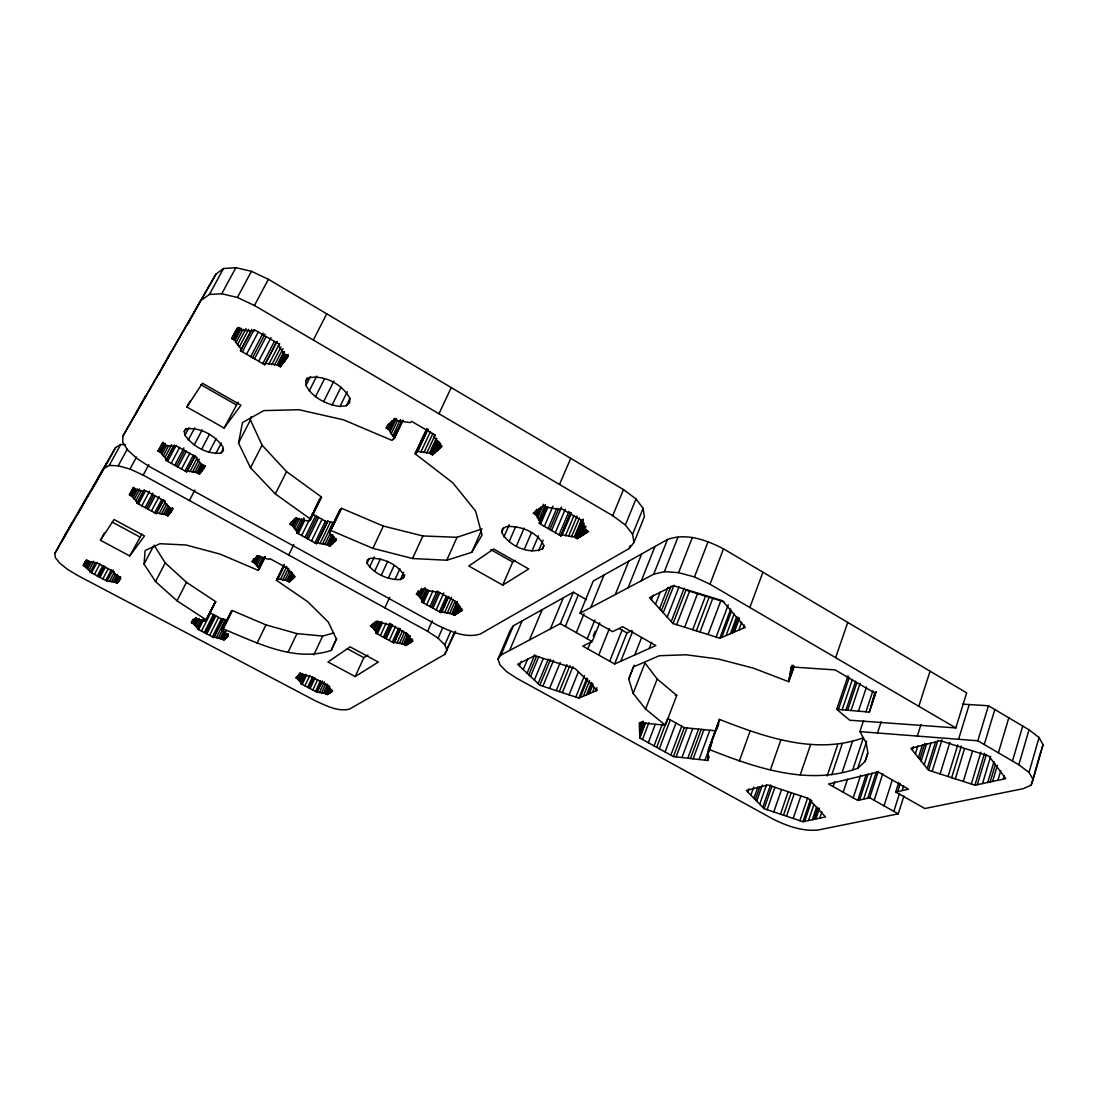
<?xml version="1.0" encoding="UTF-8"?>
<svg xmlns="http://www.w3.org/2000/svg" width="1098" height="1098" viewBox="0 0 1098 1098"><rect width="100%" height="100%" fill="white"/><g stroke="black" fill="none" stroke-linecap="round" stroke-linejoin="round"><path stroke-width="1.5" d="M122.825 436.235L122.756 442.37L127.697 450.056L136.728 458.346L148.985 466.307L437.375 625.187C450.482 631.35 465.552 638.542 480.238 634.054L629.099 548.561L633.971 542.494L644.389 516.746L643.126 508.374L636.003 498.945L623.472 489.584L268.379 279.276L251.456 271.302L235.878 267.679L223.512 268.543L216.045 273.992L122.825 436.235L216.045 273.992M367.048 563.192L367.199 560.131L370.177 558.319C382.859 557.825 396.913 563.905 403.735 574.858L403.433 577.864L400.345 579.579C387.759 579.936 373.979 573.938 367.048 563.192L369.106 558.827M665.402 725.256L645.61 709.061L633.148 693.387L644.993 663L657.194 679.003L676.725 695.391L665.402 725.256L639.338 722.635L639.832 738.034L673.472 756.577L707.743 760.489L708.512 749.207L719.451 719.396C764.304 736.936 815.773 755.259 863.357 737.746L852.858 769.492M227.286 620.109L223.237 618.97L213.685 637.54L197.393 628.921L197.942 628.385L193.468 623.719L191.258 622.552L195.43 618.394L205.299 621.262L206.534 620.068L177.025 600.812L155.518 581.569L144.058 564.125L145.128 550.523L159.965 543.716L186.042 545.006L220.012 554.078L257.961 570.246L259.526 568.737L254.722 563.082L252.224 561.723L253.679 558.8M719.286 721.4L719.451 719.396M633.148 693.387L628.756 679.031L633.381 666.953L659.267 655.726L686.181 654.792L718.339 659.02L753.406 668.147L788.735 681.707L791.26 666.925L835.111 669.917L874.886 693.085L869.355 712.094L836.703 709.294L848.081 675.764M251.071 416.773L250.413 419.999L262.051 445.157L286.537 471.605L321.494 497.037L310.665 519.217L275.351 493.949L250.509 467.789L238.513 443.057L242.493 422.538L263.822 410.611L298.985 409.719L343.55 419.848L392.027 440.408L394.58 437.951L403.021 420.232M501.662 532.352L502.459 528.756L506.439 526.573C520.493 525.626 537.43 531.926 543.688 545.239L542.687 548.753C528.399 554.984 508.731 545.706 501.662 532.352L503.653 527.795M898.74 782.49L895.707 792.015L924.818 808.512L1023.13 788.707L1031.159 785.18L1033.122 779.511L1029.004 772.429L1039.079 737.54L1029.032 729.799L988.433 705.753L962.672 704.147M1031.159 785.18L1041.069 750.689M1033.122 779.511L1043.1 744.773L1039.079 737.54M1029.004 772.429L1018.834 764.771L1029.032 729.799M1003.298 779.168L1004.258 775.915M1012.466 761.051L1022.732 726.066M997.917 780.307L1000.786 770.59M987.761 782.476L993.992 761.559M998.398 752.816L1008.815 717.817M990.163 781.954L995.433 764.235M992.578 781.447L997.368 765.306M982.504 783.588L990.657 756.344M971.305 784.013L980.898 752.185M984.261 744.554L994.815 709.528M974.942 785.194L1005.768 778.647L988.955 756.11L940.382 740.683L910.86 748.26L928.565 770.233L974.942 785.194L984.522 753.338M977.302 784.686L986.402 754.367M1018.834 764.771L977.81 740.779L988.433 705.753M963.289 781.433L972.457 751.238M951.678 777.686L961.395 745.995M955.301 778.853L964.524 748.726M958.554 739.283L969.246 704.559M948.054 776.519L957.799 744.842M940.094 773.953L949.894 742.33M836.703 709.294L849.687 720.206L955.823 727.933L966.665 692.865L723.5 548.835C706.618 540.12 686.277 532.599 667.474 539.502L593.263 581.034L580.073 613.178L612.615 631.625L622.676 626.711L655.835 645.555L614.633 663.988L582.805 646.118L592.165 641.561L599.796 622.717M932.161 771.4L942.002 739.832M924.2 764.812L931.145 742.673M927.192 768.545L935.606 741.713M928.565 770.233L937.925 740.272M918.408 757.634L922.416 744.924M919.795 759.349L924.804 743.483M921.167 761.065L926.671 743.62M912.26 750.016L913.275 746.818M917.31 736.085L920.92 724.721M893.827 811.353L899.537 793.387M902.076 790.601L903.585 785.825M915.348 753.832L917.859 745.871M586.442 599.659L573.348 592.193L513.397 625.75L510.35 630.046L497.943 659.157L499.988 664.894L506.425 671.509L516.733 678.289L773.129 819.135C786.964 825.984 802.295 831.543 817.969 830.019L898.26 813.851L903.956 795.899M918.82 706.302L930.061 671.18M897.684 791.576L900.223 783.629M884.014 805.836L892.4 779.704M874.173 800.291L882.71 773.898M867.818 798.191L876.382 771.839M895.707 792.015L908.499 789.188L878.222 771.976L828.565 784.027L857.758 800.415L869.698 797.766L878.263 771.372M857.758 800.415L866.226 774.529M859.597 800.003L868.079 774.076M863.687 799.097L872.169 773.074M853.215 797.862L860.654 775.215M708.512 749.207C755.108 767.694 808.183 786.237 857.758 768.271L865.059 761.449L867.708 753.393M877.508 732.997L881.172 721.839M857.758 768.271L866.693 741.164M865.938 711.806L872.924 690.766M865.059 761.449L867.887 752.899L866.185 742.866L859.885 731.625L863.563 720.562M873.486 697.93L875.559 691.644M871.661 704.202L875.792 691.713M870.714 707.428L875.861 691.891M869.355 712.094L875.806 692.646M843.195 792.248L847.491 779.292M819.767 818.147L821.839 811.957M833.149 786.607L834.768 781.749M858.444 711.161L866.514 686.977M842.235 772.169L852.707 740.711M812.342 819.726L816.706 806.755M827.151 775.943L837.596 744.911M814.098 819.355L817.928 807.977M850.991 710.516L860.159 683.203M815.869 818.984L819.492 808.183M831.817 774.776L842.276 743.607M802.954 821.716L825.504 816.926L808.252 798.37L767.9 784.974L746.365 790.505L764.126 808.691L802.954 821.716L810.571 799.207M842.152 709.761L852.432 679.36M804.683 821.359L811.751 800.415M808.499 820.549L813.947 804.381M845.899 710.09L855.63 681.227M847.615 710.228L856.797 682.956M799.907 820.7L807.538 798.205M838.405 709.445L849.234 677.493M793.209 818.449L800.867 795.981M835.633 657.661L847.752 622.429M783.492 815.183L791.191 792.77M800.181 775.01L810.667 744.43M786.525 816.198L794.211 793.772M1041.577 749.207L1043.1 744.773M780.458 814.167L788.172 791.768M767.145 809.693L774.914 787.362M773.802 811.93L781.529 789.558M762.767 807.291L770.563 784.946M764.126 808.691L771.908 786.36M755.328 799.66L759.83 786.841M756.714 801.087L762.328 785.07M770.357 769.931L780.939 739.723M759.747 804.189L766.459 785.001M789.16 679.25L793.689 666.417M788.872 680.938L793.964 666.527M788.735 681.707L793.827 667.309M750.867 795.103L753.695 787.06M753.928 798.246L757.881 787.005M790.999 668.476L792.097 665.388M747.779 791.946L748.918 788.721M790.409 671.88L792.701 665.415M789.846 675.256L793.264 665.594M789.448 677.548L793.566 665.525M739.311 761.202L750.044 731.254M705.026 760.187L718.71 722.964M708.292 752.459L712.3 741.521M716.884 729.017L718.6 724.337M708.251 753.05L711.106 745.24M707.812 759.336L708.951 756.248M707.743 760.489L708.869 757.4M699.069 759.5L709.843 730.239M708.471 749.81L719.396 720.027M690.464 758.512L701.251 729.374M738.789 630.156L741.685 622.333M693.154 758.828L703.928 729.648M749.865 607.523L762.918 572.182M743.25 628.262L744.403 625.119M681.94 757.538L692.742 728.523M730.403 633.711L736.744 616.651M732.393 632.873L738.158 617.323M734.384 632.023L739.585 618.009M687.801 758.21L698.589 729.113M719.821 638.212L745.281 627.397L722.402 600.702L673.376 585.646L649.508 597.696L673.033 623.568L719.821 638.212L730.746 609.019M676.121 756.879L686.923 727.933M721.77 637.389L731.543 611.215M726.066 635.564L734.123 613.919M670.864 755.136L681.707 726.231M716.143 637.06L728.235 604.82M673.472 756.577L684.301 727.672L715.772 730.829M708.073 634.534L720.782 600.812M665.1 751.952L675.997 723.047M700.002 632.009L712.767 598.355M656.7 747.326L667.666 718.421L684.301 727.672M659.335 748.781L670.274 719.863M648.273 742.687L655.245 724.419M692.687 629.717L705.506 596.118M955.823 727.933L710.008 584.218L723.5 548.835M696.352 630.856L709.13 597.243M654.065 745.885L662.163 724.57M684.672 627.205L697.532 593.675M642.467 739.489L648.891 722.745M645.61 709.061L657.194 679.003M639.461 726.56L641.246 721.921M639.544 729.223L642.508 721.523M639.585 730.431L643.14 721.208M639.626 731.625L643.167 722.415M639.709 734.246L643.826 723.541M639.791 736.854L645.061 723.129M639.832 738.034L645.679 722.813M671.221 621.578L684.191 588.103M673.033 623.568L685.962 590.12L723.994 601.8M580.073 613.178L653.722 574.213L664.4 571.66L678.619 572.662L694.471 576.958L708.114 541.63M676.656 624.707L689.571 591.232M667.227 617.186L679.031 586.826M661.38 610.749L670.947 586.277M649.124 648.561L651.526 642.426M678.619 572.662L692.344 537.471M663.219 612.766L673.952 585.261M634.74 654.984L641.603 637.54M655.479 604.257L660.296 591.973M628.756 679.031L634.191 665.168M659.541 608.731L667.941 587.293M651.375 599.755L653.2 595.13M664.4 571.66L678.18 536.675M614.633 663.988L626.958 632.928L631.94 630.554M653.722 574.213L667.474 539.502M620.809 661.216L632.572 631.528M595.789 690.889L597.038 687.746M641.342 580.76L655.012 546.475M609.678 661.202L622.058 630.142M586.524 694.814L591.506 682.407M587.965 694.211L592.316 683.327M589.393 693.607L593.14 684.26M592.577 692.248L594.457 687.568M578.879 698.067L597.243 690.271L575.393 668.778L534.808 655.616L517.638 664.276L539.832 685.234L578.879 698.067L586.922 678.07M580.279 697.477L587.718 678.976M598.767 655.081L609.376 628.674M583.395 696.146L589.599 680.691M628.111 587.759L641.685 553.927M615.292 594.54L628.77 561.16M575.805 697.065L584.493 675.544M587.21 638.775L594.869 619.931M633.971 542.494L632.613 534.287L643.126 508.374M569.066 694.842L578.399 671.825M587.801 648.932L590.957 641.15M593.236 636.016L595.143 631.309M629.099 548.561L630.321 545.555M556.247 690.628L566.884 664.619M590.751 607.523L604.037 575.009M632.613 534.287L625.366 524.981L636.003 498.945M559.294 691.63L569.917 665.594M562.341 692.632L572.95 666.582M549.549 688.432L560.213 662.451M576.285 632.626L584.012 613.768M625.366 524.981L612.711 515.676L623.472 489.584M542.865 686.236L553.557 660.296M497.943 659.157L500.921 655.067L560.309 623.637L573.348 592.193M538.116 683.629L548.218 659.212M539.832 685.234L550.537 659.322M565.319 626.45L578.289 595.006M530.554 676.478L538.844 656.563M550.4 628.88L563.343 597.792M534.342 680.06L543.236 658.663M580.073 536.908L584.685 525.887M582.022 535.7L585.989 526.23M582.914 535.138L585.55 528.824M583.807 534.589L585.783 529.84L581.762 522.415L583.024 519.409M527.095 673.198L534.781 654.792M585.769 533.354L587.018 530.375M528.824 674.845L536.497 656.439M529.456 639.969L542.206 609.623M519.395 665.937L521.344 661.312M547.024 506.576L540.285 522.209L538.857 523.183L560.776 535.851L562.245 534.904L574.323 536.977L581.569 519.697M574.789 537.238L582.036 519.972M582.009 522.264L583.271 519.258M575.791 537.814L582.379 522.126M576.793 538.404L583.381 522.703M574.323 536.977L577.26 538.665L583.834 522.977M578.138 538.116L584.054 523.979M523.252 669.588L527.767 658.814M565.429 535.769L574.021 515.442M568.531 536.414L577.109 516.046M571.509 536.812L579.428 517.995M509.596 650.469L522.168 620.837M559.074 534.863L568.997 511.448M560.776 535.851L570.686 512.437M561.009 535.7L570.26 513.85M561.503 535.385L570.768 513.507M562.011 535.055L571.509 513.027M551.553 530.512L561.531 507.098M500.921 655.067L513.397 625.75M555.314 532.695L565.264 509.28M538.569 550.812L543.112 540.161M548.122 528.536L556.796 508.237M549.837 529.524L558.498 509.239M542.687 548.753L543.99 545.692M540.875 518.503L542.22 515.374M543.784 512.093L545.802 507.413M539.571 522.703L546.296 507.07M540.065 522.36L546.79 506.727M540.573 524.171L547.957 507.001M559.513 484.465L570.727 458.346M531.995 550.99L538.5 535.824M544.347 526.354L553.049 506.054M534.644 513.988L536.675 509.28M535.659 514.578L537.691 509.87M540.285 522.209L536.126 514.852L538.844 508.566M536.579 516.582L540.641 507.166M537.43 518.407L543.51 504.311M524.281 549.343L531.459 532.708M538.679 520.301L545.418 504.641M516.348 546.173L524.199 528.042M502.733 585.138L528.701 568.942L493.702 549.027L468.791 566.005L502.733 585.138L512.711 562.066L515.456 560.296M509.101 541.753L515.676 526.642M503.913 536.84L509.211 524.734M460.46 611.49L461.833 608.374M125.172 444.635L120.656 444.539L115.592 447.531L64.823 535.234L54.9 553.337L55.284 557.523L59.69 563.054L67.321 569.217L77.45 575.352L315.867 701.087C326.271 705.671 337.759 711.888 349.439 709.157L444.69 654.463L445.98 651.526M447.27 648.575L453.735 633.862M444.69 654.463L455.601 631.254M427.52 589.736L421.948 602.088L440.916 612.588L441.972 611.915L451.827 613.906L457.303 601.498M452.211 614.125L457.015 603.269M453.09 614.606L457.88 603.749M453.954 615.086L458.758 604.229M451.827 613.906L454.352 615.305L458.456 606M454.984 614.907L459.101 605.602M456.384 614.043L459.801 606.274M457.784 613.164L460.529 606.933M458.415 612.766L460.474 608.1M447.133 650.51L444.786 644.828L450.702 631.419M459.06 612.368L460.433 609.253M444.608 612.684L451.47 597.216M303.762 518.297L296.68 532.763L316.444 543.702L317.308 542.892L326.971 544.704L329.62 546.173L336.427 540.12L333.765 538.638L328.933 532.283L330.896 530.499L372.895 548.355L412.546 558.511L446.735 560.241L471.687 552.376L481.404 530.485M447.147 613.274L453.323 599.343M444.786 644.828L438.102 638.171L442.741 627.699M449.562 613.686L455.052 601.292M214.261 637.005L223.992 639.873L228.453 635.92L221.865 630.06L223.141 628.893C256.644 642.536 294.429 662.602 331.184 650.455L336.345 638.871L328.22 622.003L307.756 601.731L276.394 580.266L284.19 564.345M438.102 638.171L427.602 631.295L432.283 620.809M439.433 611.764L446.31 596.338M440.916 612.588L447.778 597.147M441.08 612.478L447.943 597.051M441.437 612.245L448.313 596.804M441.808 612.011L448.835 596.461M431.445 607.345L438.363 591.918M432.928 608.168L439.831 592.728M436.181 609.966L443.757 592.989M404.791 644.828L409.019 635.44M405.615 645.267L409.829 635.879M381.061 622.168L375.928 633.162L393.674 642.824L394.594 642.234L403.611 644.169L405.986 645.473L410.199 636.085M406.521 645.13L409.787 637.869M407.729 644.375L410.35 638.556M408.936 643.634L410.899 639.256M426.697 604.724L432.941 590.834M446.735 560.241L457.043 537.293L482.091 528.92M409.485 643.291L411.448 638.912M410.034 642.948L411.352 640.024M411.242 642.179L412.56 639.256M429.963 606.521L436.88 591.095M421.948 602.088L422.977 601.402L418.805 595.596L421.618 589.393M419.367 596.955L422.867 589.201M399.356 643.538L404.284 632.613M420.26 598.383L425.159 587.54M401.552 643.95L406.493 633.011M421.467 599.865L426.353 589.036M422.112 601.979L427.685 589.626M422.469 601.745L427.342 590.93M403.611 644.169L407.838 634.795M422.826 601.512L427.863 590.573M403.982 644.375L408.209 635.001M423.444 602.912L429.002 590.559M392.302 642.069L398.643 628.056M393.674 642.824L400.166 628.715M394.141 642.536L400.482 628.509M394.443 642.33L400.235 629.772M416.842 593.757L418.242 590.655M417.528 594.896L418.928 591.781M420.095 591.506L421.508 588.391M397.023 642.975L402.664 630.499M418.407 595.377L420.507 590.724M384.808 637.993L391.204 623.993M386.208 638.748L392.576 624.748M389.255 640.409L395.623 626.395M377.314 633.917L382.31 623.019M403.433 577.864L404.778 574.94M412.546 558.511L422.881 535.961L457.043 537.293M380.375 635.577L386.071 623.129M383.422 637.238L389.817 623.225M372.318 627.136L374.322 622.772M375.928 633.162L376.806 632.558L372.702 627.342L375.365 621.523M394.923 579.648L399.946 568.737M373.279 628.55L376.614 621.29M374.171 629.827L378.165 621.125M384.89 607.839L389.708 597.339M375.351 631.172L379.345 622.484M355.176 676.533L378.33 662.067L350.125 646.859L327.959 661.97L355.176 676.533L363.836 657.675L367.954 654.998M400.345 579.579L403.68 572.291M376.367 632.86L381.363 621.948M376.669 632.654L381.816 621.646M388.294 578.124L394.045 565.69M371.495 626.684L372.84 623.774M437.306 450.633L440.065 444.676M304.53 676.244L301.003 683.738L316.759 692.069L325.145 693.442L328.645 685.934M438.047 449.974L440.82 444.004M325.475 693.62L328.961 686.099M439.708 448.506L441.094 445.514M326.202 694.005L329.688 686.483M381.253 575.283L387.745 561.298M326.93 694.389L329.716 688.377M325.145 693.442L327.259 694.554L330.045 688.542M327.671 694.293L330.457 688.281M328.604 693.716L330.69 689.201M329.524 693.14L330.923 690.134M329.949 692.879L331.335 689.86M330.361 692.618L331.761 689.599M316.759 692.069L321.645 681.597M316.869 692.001L321.988 681.364M317.349 691.685L322.345 681.131M471.687 552.376L482.049 535.097L475.571 511.05L452.829 482.832L415.003 453.68L417.638 451.292L429.469 453.076L436.373 438.253M374.596 571.372L380.388 558.951M429.949 453.35L436.853 438.541M319.545 692.275L324.432 681.789M431.006 453.968L437.21 440.627M432.063 454.586L438.267 441.245M321.549 692.811L325.735 683.807M429.469 453.076L432.543 454.86L438.747 441.52M433.285 454.201L438.802 442.343M323.43 693.195L327.616 684.191M434.918 452.76L439.749 442.357M436.551 451.305L440.01 443.853M310.116 688.556L315.03 678.084M420.809 452.115L430.498 431.445M438.967 413.754L451.237 387.567M369.573 567.09L374.336 556.919M331.184 650.455L336.715 638.638M312.82 689.983L317.72 679.511M423.869 452.705L432.859 433.477M426.765 453.021L435.055 435.261M315.524 691.411L320.41 680.938M304.956 685.825L309.869 675.339M415.003 453.68L426.751 428.687M415.703 453.049L426.765 429.496M416.183 452.609L426.559 430.512M416.403 452.403L426.971 430.128M417.02 451.841L427.397 429.73M417.446 451.456L427.836 429.332M417.638 451.292L428.028 429.153M307.66 687.252L312.573 676.78M372.895 548.355L383.353 526.066L422.881 535.961M308.895 687.911L313.795 677.425M301.003 683.738L301.689 683.272L297.75 678.935L300.591 672.909M298.354 679.923L301.181 673.911M299.219 680.993L302.76 673.486M300.33 682.105L303.872 674.611M313.808 654.916L322.702 636.044L333.819 632.983M301.113 683.656L304.873 676.011M301.579 683.34L305.917 674.282M302.238 684.383L306.466 675.407M296.68 678.372L298.107 675.366M298.162 676.039L299.589 673.019M297.407 678.756L299.548 674.241M394.58 437.951L391.19 433.792L397.558 420.479M288.074 652.226L296.968 633.615L322.702 636.044M392.7 435.865L400.468 419.601M394.813 435.343L397.627 429.455M393.386 439.104L401.827 421.412M393.578 438.926L402.005 421.234M393.976 438.527L402.842 420.41M328.288 545.445L333.188 535.275M329.208 545.939L333.394 537.224M329.62 546.173L333.806 537.457M391.19 433.792L389.323 429.84L386.208 428.028L387.635 425.063M330.141 545.706L334.327 536.977M386.688 428.302L388.829 423.855M331.308 544.677L334.094 538.844M388.431 425.804L389.859 422.84M332.474 543.634L334.574 539.269M333.01 543.167L335.11 538.789M387.772 428.934L391.327 421.508M333.531 542.7L335.645 538.308M390.668 423.581L392.096 420.589M334.712 541.657L336.112 538.72M388.843 429.551L393.111 420.658M392.919 421.33L394.347 418.338M389.323 429.84L394.306 419.45M390.065 431.775L396.447 418.448M322.455 544.21L332.941 522.47L327.808 521.193L326.93 522.017L312.216 513.823M328.933 532.283L339.735 510.048M329.386 531.871L340.38 509.445M329.853 531.446L340.682 509.156M330.374 530.979L341.053 508.813M330.731 530.65L341.588 508.319L383.353 526.066M324.802 544.567L330.388 532.955M326.971 544.704L331.871 534.534M327.382 544.937L332.282 534.767M314.893 542.851L325.392 521.166M316.444 543.702L327.067 521.893M316.869 543.304L327.671 521.317M317.308 542.892L327.808 521.193M319.943 543.647L330.429 521.921M276.394 580.266L278 578.797L286.853 580.581L291.107 571.838M287.237 580.787L291.492 572.044M257.001 643.346L265.963 624.899L296.968 633.615M308.113 539.091L318.667 517.405M288.088 581.254L292.329 572.511M288.925 581.72L292.466 574.432M286.853 580.581L289.323 581.926L292.85 574.638M289.776 581.528L293.317 574.227M290.764 580.636L293.605 574.789M291.78 579.744L293.907 575.352M292.233 579.346L293.646 576.409M292.686 578.934L294.113 575.997M311.503 540.971L322.03 519.285M301.634 535.508L310.199 518.119M315.373 507.647L319.696 498.808M280.429 579.511L286.811 566.431M309.197 520.63L313.108 512.958M314.248 510.309L321.494 497.037M309.65 520.205L320.63 497.888M310.158 519.711L321.33 497.188M282.721 580.046L288.403 568.421M305.024 537.389L315.593 515.703M284.876 580.403L289.845 570.219M306.575 538.24L317.13 516.554M296.68 532.763L297.531 531.94L295.829 530.293L301.511 518.695M296.803 532.64L303.899 518.174M297.393 532.077L303.913 518.915M298.231 533.614L304.599 520.603M288.705 555.039L293.866 544.512M276.82 579.881L283.915 565.388M277.245 579.483L284.011 566.074M277.89 578.907L284.396 565.717M290.297 524.377L291.725 521.468M291.217 524.885L294.072 519.08M292.137 525.393L295.705 518.132M295.829 530.293L292.548 525.626L296.131 518.366M293.317 527.122L297.599 518.407M294.415 528.673L299.397 518.531M223.649 639.695L226.641 633.67M257.961 570.246L260.253 565.772M258.387 569.848L264.838 556.796M223.992 639.873L226.984 633.848M258.675 569.574L265.126 556.521M224.335 639.571L227.327 633.532M259.169 569.093L265.277 557.111M225.104 638.899L227.341 634.356M307.316 377.781L305.807 380.759L305.944 385.371C312.477 397.751 326.531 404.627 339.968 406.466L347.27 391.684M225.872 638.212L228.109 633.67M226.215 637.911L228.068 634.562M339.968 406.466L346.268 405.711L349.933 398.286M216.347 637.664L225.31 619.615M332.104 405.011L340.902 387.333M254.324 562.862L257.948 555.574M254.722 563.082L258.346 555.78M221.865 630.06L231.06 611.655M222.167 629.785L231.678 611.078M218.31 638.171L232.158 610.625M223.141 628.893L232.268 610.529L265.963 624.899M255.477 564.399L259.828 555.657M220.149 638.528L223.882 630.993M256.548 565.799L260.885 557.07M221.81 638.72L225.543 631.185M222.153 638.899L225.886 631.364M257.906 567.254L262.957 557.07M222.908 639.297L225.886 633.271M209.608 635.385L218.612 617.364M212.408 636.867L221.384 618.847M213.685 637.54L223.237 618.97L213.767 637.458M252.609 561.929L254.063 559.019M253.473 562.396L256.822 555.643M204.269 632.558L213.3 614.537M205.546 633.23L214.563 615.209M275.351 493.949L286.537 471.605M206.822 633.903L215.826 615.882M323.636 401.662L333.943 381.047M196.46 627.136L200.248 619.615M197.393 628.921L202.197 619.629M197.86 628.468L202.485 619.354M315.524 396.666L324.404 378.988M198.669 629.593L203.94 619.08M205.299 621.262L214.783 602.651M205.779 620.795L215.181 602.253M206.204 620.384L215.743 601.69L186.468 582.324L165.222 562.89L153.995 545.143M201.469 631.076L210.514 613.055L222.647 619.519M191.587 622.223L193.111 619.203M191.601 622.731L193.124 619.711M309.265 390.874L316.718 376.12M192.356 623.129L194.648 618.599M193.124 623.527L196.158 617.488M193.468 623.719L196.501 617.68M194.209 624.789L197.256 618.764M195.211 625.942L199.013 618.407M305.944 385.371L310.446 376.49M177.025 600.812L186.468 582.324M313.328 340.037L326.724 313.822M250.509 467.789L262.051 445.157M279.921 366.471L286.056 354.599M251.881 329.359L240.489 350.729L264.7 364.728L265.661 363.397L277.19 364.893L280.429 366.773L286.564 354.887M282.31 364.289L286.907 355.354M283.6 362.573L287.443 355.107M284.19 361.791L287.264 355.807M284.78 361.009L287.868 355.025M286.084 359.266L288.403 354.778M274.624 364.948L283.064 348.629M277.19 364.893L284.108 351.525M277.698 365.195L284.602 351.813M238.513 443.057L250.413 419.999M278.81 365.826L284.945 353.954M264.7 364.728L276.71 341.89M265.51 363.603L277.039 341.423M185.85 428.357L184.244 431.377L184.917 435.233C192.836 446.323 207.097 454.599 220.945 453.09L223.292 448.574M155.518 581.569L165.222 562.89M268.818 364.207L279.578 343.482M271.824 364.714L281.033 346.941M199.081 473.828L203.652 465.085M173.745 445.953L166.018 460.46L186.646 471.866L187.319 470.932L196.762 472.538L199.52 474.075L203.322 466.787M199.932 473.526L203.734 466.238M258.661 361.242L271 337.608M200.838 472.318L203.885 466.472M189.981 401.223L186.866 407.029L224.102 428.028L238.129 402.197M201.758 471.111L204.461 466.156M202.581 469.999L204.887 465.607M203.514 468.777L205.038 465.84M189.405 500.51L194.895 489.969M215.812 453.598L221.274 443.084M262.82 363.63L274.349 341.478M169.147 514.344L172.221 508.484M169.929 513.315L172.235 508.909M170.286 512.835L172.592 508.429M171.425 511.311L172.976 508.374M144.058 564.125L153.24 546.612M192.397 472.181L199.26 459.088M252.622 357.742L265.002 334.108M194.689 472.469L200.014 462.285M254.503 358.84L266.1 336.688M196.762 472.538L201.332 463.795M197.187 472.785L201.758 464.042M198.134 473.307L202.705 464.564M209.087 452.211L216.141 438.733M144.291 489.681L137.017 503.2L156.204 513.631L156.794 512.835L161.461 514.042L166.841 503.817M185.04 470.973L193.426 455.039M246.556 354.242L258.222 332.09M161.461 514.042L163.561 514.344L168.159 505.588M186.646 471.866L195.128 455.78M187.209 471.083L194.95 456.411M163.561 514.344L165.441 514.454L169.284 507.139M165.839 514.674L169.682 507.358M166.731 515.154L170.561 507.839M189.94 471.66L196.803 458.593M201.634 449.233L209.485 434.259M250.728 356.644L263.122 333.023M167.61 515.635L171.439 508.319M165.441 514.454L168.008 515.854L172.194 508.072M116.786 583.12L119.984 577.068M177.958 467.062L186.386 451.113M95.457 562.533L90.242 572.113L107.041 581.13L114.892 582.105L117.143 583.299L120.615 576.889M118.008 582.16L120.409 577.617M154.708 512.821L161.626 499.727M118.598 581.377L120.629 577.85M240.489 350.729L251.566 330.141M156.204 513.631L163.122 500.537M156.3 513.507L163.712 499.727M242.383 351.827L254.077 329.675M181.499 469.024L189.913 453.076M194.25 444.882L202.156 429.908M159.196 513.535L165.345 501.868M171.192 463.315L179.66 447.366M109.567 581.158L114.37 572.099M241.409 349.384L236.015 342.603L243.111 329.249M148.12 509.239L155.079 496.145M111.502 581.638L115.51 574.089M237.456 344.827L246.089 328.522M174.733 465.278L183.956 447.888M113.286 581.954L117.294 574.405M188.348 439.9L194.703 427.904M151.428 511.037L159.128 496.488M114.892 582.105L118.09 576.052M239.254 347.105L248.656 329.331M176.353 466.17L184.78 450.221M115.235 582.297L118.447 576.244M104.392 532.969L100.453 540.271L129.756 555.945L141.82 534.191M116.017 582.709L119.215 576.656M102.828 578.907L108.455 568.352M141.82 505.807L149.575 491.259M166.127 460.309L174.404 444.978M236.015 342.603L234.972 340.449L231.692 338.541L237.223 328.137M232.213 337.731L236.18 330.292M233.394 335.933L237.758 328.151M232.2 338.843L238.293 327.328M236.839 330.663L238.444 327.671M167.637 461.352L176.119 445.404M233.325 339.488L239.652 327.602M105.724 580.43L111.337 569.889M145.128 507.605L152.855 493.057M234.464 340.147L240.778 328.261M107.041 581.13L113.094 569.958M234.972 340.449L241.286 328.549M184.917 435.233L188.911 427.712M146.624 508.429L153.583 495.322M202.005 299.713L209.389 294.47L221.769 293.756L237.401 297.489L254.462 305.505L268.379 279.276M160.404 452.39L165.084 443.647M166.018 460.46L166.676 459.499L160.843 452.637L165.51 443.88M137.017 503.2L137.579 502.376L135.781 500.784L141.244 490.573M161.831 454.27L166.498 445.527M97.31 575.983L102.938 565.429M137.483 502.5L143.797 490.71M98.614 576.67L104.255 566.129M163.149 455.972L168.584 445.788M138.526 504.009L145.512 490.916M99.932 577.37L105.559 566.829M164.769 457.729L171.741 444.649M135.781 500.784L132.021 496.241L129.413 494.827L133.352 487.512M90.173 572.209L90.599 571.578L88.993 570.26L93.852 561.202M130.442 493.263L133.599 487.388M129.825 495.047L133.75 487.732M130.717 495.541L134.642 488.226M237.401 297.489L251.456 271.302M131.609 496.022L135.534 488.706M54.9 553.337L104.214 468.324L109.224 465.456L118.241 465.772L130.017 469.066L143.179 475.132L148.848 464.578M132.021 496.241L135.932 488.926M91.505 572.909L97.159 562.354M132.982 497.696L137.675 488.926M160.843 452.637L158.043 451.086L162.737 442.343M160.075 447.984L163.19 442.425M158.483 451.333L163.245 442.604M159.443 451.854L164.124 443.112M134.244 499.219L139.707 488.994M94.401 574.446L100.042 563.892M88.993 570.26L83.27 565.36L85.768 560.79M84.052 564.166L86.317 559.966M83.626 565.552L86.632 559.966M84.409 565.964L87.415 560.378M85.191 566.376L88.197 560.79M85.548 566.568L88.554 560.982M86.44 567.748L89.446 562.162M87.593 568.984L91.656 561.421M221.769 293.756L235.878 267.679M130.017 469.066L136.523 457.015M209.389 294.47L223.512 268.543M118.241 465.772L127.231 449.247M61.612 541.767L71.741 523.279M77.574 514.248L88.183 494.882M91.738 489.818L102.759 469.697M95.402 483.518L106.52 463.191M104.214 468.324L115.592 447.531M133.215 418.311L145.416 396.007M158.4 374.898L171.288 351.305M109.224 465.456L120.656 444.539M187.346 324.981L201.016 299.96M83.27 565.36L86.413 560.556L96.199 563.343L96.638 562.698L113.821 571.825L113.355 572.456L120.615 578.701L117.143 583.299M129.413 494.827L133.572 488.486L136.193 489.914L144.963 491.492L145.54 490.641L165.153 501.361L164.535 502.198L169.984 508.36L172.592 509.788L168.008 515.854M158.043 451.086L162.902 443.674L165.716 445.239L175.296 446.804L175.968 445.788L197.077 457.537L196.364 458.525L202.059 465.442L204.859 466.993L199.52 474.075M186.866 407.029L202.43 383.243L240.956 405.176L224.102 428.028M231.692 338.541L238.582 328L241.917 329.935L253.652 331.335L254.626 329.894L279.51 344.401L278.494 345.788L284.725 354.819L288.005 356.726L280.429 366.773M100.453 540.271L114.068 519.532L144.511 535.948L129.756 555.945M184.244 431.377L186.605 428.865C200.563 427.136 215.126 435.59 222.949 446.9L223.457 450.688L220.945 453.09M252.224 561.723L257.701 556.261L269.175 559.39L269.943 558.649L288.788 568.956L287.992 569.67L292.686 575.366L295.184 576.725L289.323 581.926M386.208 428.028L395.184 419.065L398.354 420.905L410.405 422.62L411.668 421.399L435.288 435.165L433.985 436.359L439.008 444.539L442.123 446.351L432.543 454.86M214.577 602.843L215.743 601.69M310.665 519.217L308.758 521.07L298.958 519.299L296.24 517.789L289.872 524.144L292.548 525.626M305.807 380.759L309.087 377.657C324.816 374.967 342.315 384.327 349.809 398.217L349.727 402.76L346.268 405.711M230.964 611.751L232.268 610.529M339.584 510.186L341.588 508.319M581.762 522.415L583.312 521.426L560.858 508.333L559.335 509.362L547.024 507.345L544.004 505.602L533.148 513.123L536.126 514.852M327.259 694.554L332.653 691.191L326.682 685.715L327.41 685.248L311.379 676.739L300.728 674.254L295.623 677.809L297.75 678.935M405.986 645.473L413.026 641.081L410.625 639.763L406.644 634.52L407.591 633.917L389.474 624.007L388.555 624.638L376.985 621.399L370.301 626.038L372.702 627.342M454.352 615.305L462.519 610.214L459.966 608.786L455.945 602.967L457.043 602.253L437.677 591.479L436.606 592.206L426.6 590.244L424.006 588.803L416.238 594.183L418.805 595.596M577.26 538.665L588.652 531.556L585.687 529.84M859.885 731.625L977.81 740.779M675.325 695.281L676.725 695.391M694.471 576.958L710.008 584.218M112.147 522.058L139.803 536.949M347.297 648.753L363.836 657.675M143.179 475.132L427.602 631.295M560.309 623.637L592.165 641.561M869.698 797.766L898.26 813.851M200.769 384.643L236.221 404.819M490.737 549.576L512.711 562.066M619.354 628.605L626.958 632.928M254.462 305.505L612.711 515.676"/></g></svg>
